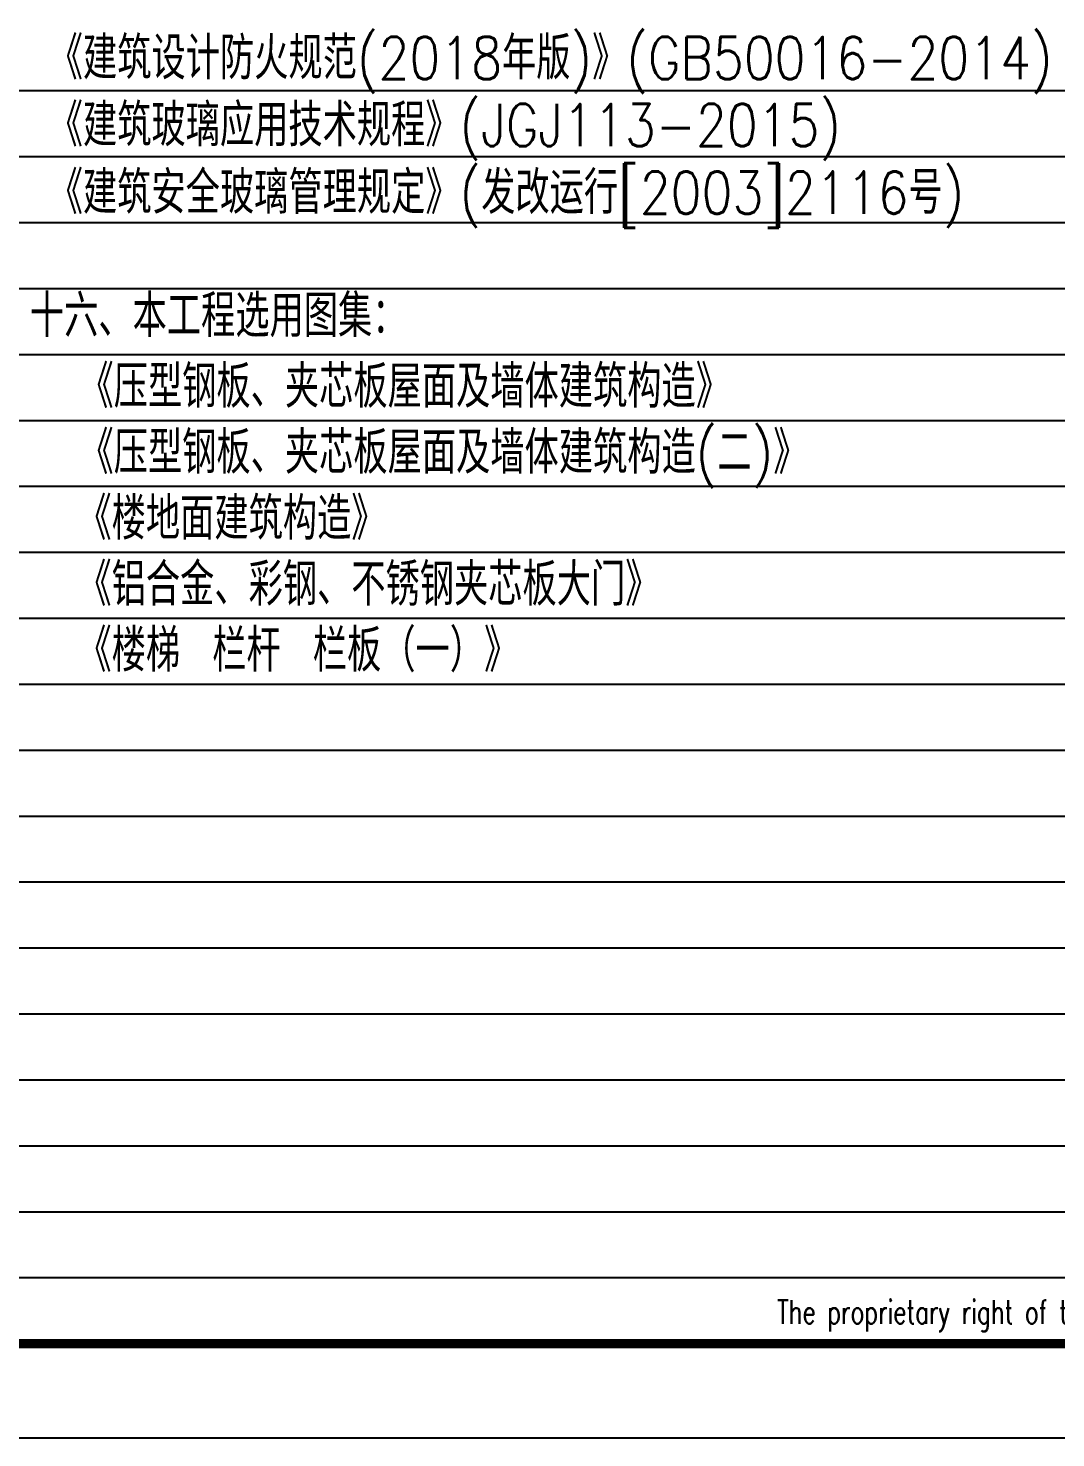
# Model space of a CAD drawing. Extents: x 4414382 to 4540065, y -615151 to -235742.
# Drawn here: x 4502021 to 4512928, y -359784 to -344821 of the extents above; entities that cross this region are included whole.
import ezdxf
from ezdxf.enums import TextEntityAlignment as Align

# ---------------------------------------------------------------- set-up
doc = ezdxf.new("R2010")
doc.units = 0
doc.header["$LTSCALE"] = 1000
doc.header["$MEASUREMENT"] = 0
doc.layers.get('0').update_dxf_attribs({"linetype": 'CONTINUOUS'})
doc.layers.add('PUB_TITLE', color=4, linetype='CONTINUOUS')
doc.layers.add('图层线', color=8, linetype='CONTINUOUS')
doc.styles.add('ECEC_TQ', font='txt_l.shx', dxfattribs={"bigfont": 'hztxt_l.shx'})
doc.styles.add('HZ1', font='txt.shx', dxfattribs={"bigfont": 'hzdx.shx'})

msp = doc.modelspace()

# ---------------------------------------------------------------- linework, layer by layer
at = {"layer": 'PUB_TITLE'}
msp.add_lwpolyline([(4447962.2, -359783.9), (4532062.2, -359783.9), (4532062.2, -300383.9), (4447962.2, -300383.9)], close=True, dxfattribs=at)
at = {"layer": 'PUB_TITLE', "const_width": 100}
msp.add_lwpolyline([(4450462.2, -358783.9), (4531062.2, -358783.9), (4531062.2, -301383.9), (4450462.2, -301383.9)], close=True, dxfattribs=at)
at = {"layer": '图层线'}
for p, q in [((4450462.2, -345483.9), (4531062.2, -345483.9)), ((4450462.2, -346183.9), (4531062.2, -346183.9)), ((4450462.2, -346883.9), (4531062.2, -346883.9)), ((4450462.2, -347583.9), (4531062.2, -347583.9)), ((4450462.2, -348283.9), (4531062.2, -348283.9)), ((4450462.2, -348983.9), (4531062.2, -348983.9)), ((4450462.2, -349683.9), (4531062.2, -349683.9)), ((4450462.2, -350383.9), (4531062.2, -350383.9)), ((4450462.2, -351083.9), (4531062.2, -351083.9)), ((4450462.2, -351783.9), (4531062.2, -351783.9)), ((4450462.2, -352483.9), (4531062.2, -352483.9)), ((4450462.2, -353183.9), (4513062.2, -353183.9)), ((4450462.2, -353883.9), (4513062.2, -353883.9)), ((4450462.2, -354583.9), (4513062.2, -354583.9)), ((4450462.2, -355283.9), (4513062.2, -355283.9)), ((4450462.2, -355983.9), (4513062.2, -355983.9)), ((4450462.2, -356683.9), (4513062.2, -356683.9)), ((4450462.2, -357383.9), (4513062.2, -357383.9)), ((4450462.2, -358083.9), (4513062.2, -358083.9))]:
    msp.add_line(p, q, dxfattribs=at)

# ---------------------------------------------------------------- texts
at = {"color": 4, "style": 'HZ1', "width": 0.85}
for s, p in [('《建筑设计防火规范(2018年版)》(GB50016-2014)', (4502239.3, -345363.3)), ('《建筑玻璃应用技术规程》(JGJ113-2015)', (4502239.3, -346075.3)), ('《建筑安全玻璃管理规定》(发改运行[2003]2116号)', (4502239.3, -346791.4)), ('《压型钢板、夹芯板屋面及墙体建筑构造》', (4502565.7, -348850.5)), ('《压型钢板、夹芯板屋面及墙体建筑构造(二)》', (4502565.7, -349550.5)), ('《楼地面建筑构造》', (4502543.7, -350250.5)), ('《铝合金、彩钢、不锈钢夹芯板大门》', (4502543.7, -350950.5)), ('《楼梯 栏杆 栏板（一）》', (4502543.7, -351650.5))]:
    msp.add_text(s, height=450, dxfattribs=at).set_placement(p)
at = {"color": 6, "style": 'HZ1', "width": 0.85}
msp.add_text('十六、本工程选用图集：', height=450, dxfattribs=at).set_placement((4502039.3, -348100.5))
at = {"style": 'ECEC_TQ', "width": 0.72}
msp.add_text('The proprietary right of this document belongs to Anhui Huadong Chemical And Medical Engineering  Co.,Ltd.  and any replication or transfer to the 3rd. side is forbidden without its permission. ', height=250, dxfattribs=at).set_placement((4522062.2, -358483.9), align=Align.MIDDLE)

doc.saveas('drawing.dxf')
